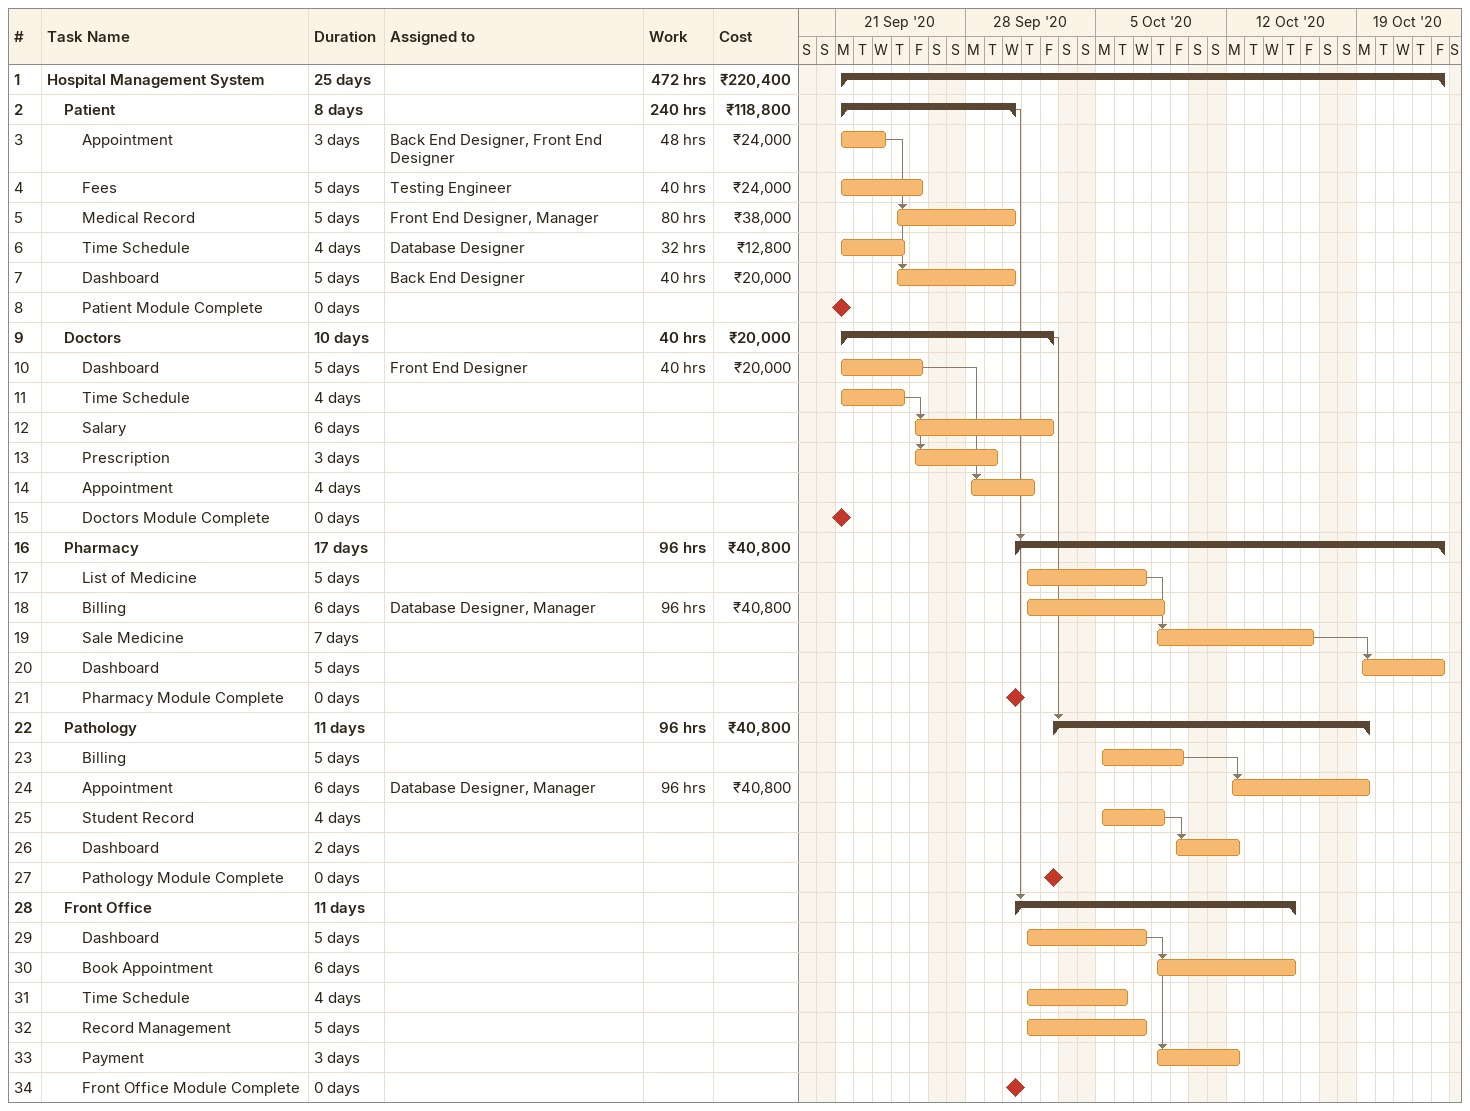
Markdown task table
| ID | Level | Task | Duration | Start | Finish | Predecessors | Resources | Work (h) | Cost (₹) |
|---|---|---|---|---|---|---|---|---|---|
| 1 | 1 | **Hospital Management System** | 25d | 2020-09-21 | 2020-10-23 |  |  | 472 | 220400 |
| 2 | 2 | **Patient** | 8d | 2020-09-21 | 2020-09-30 |  |  | 240 | 118800 |
| 3 | 3 | Appointment | 3d | 2020-09-21 | 2020-09-23 |  | Back End Designer, Front End Designer | 48 | 24000 |
| 4 | 3 | Fees | 5d | 2020-09-21 | 2020-09-25 |  | Testing Engineer | 40 | 24000 |
| 5 | 3 | Medical Record | 5d | 2020-09-24 | 2020-09-30 | 3 | Front End Designer, Manager | 80 | 38000 |
| 6 | 3 | Time Schedule | 4d | 2020-09-21 | 2020-09-24 |  | Database Designer | 32 | 12800 |
| 7 | 3 | Dashboard | 5d | 2020-09-24 | 2020-09-30 | 3 | Back End Designer | 40 | 20000 |
| 8 | 3 | Patient Module Complete | 0d | 2020-09-21 | 2020-09-21 |  |  |  |  |
| 9 | 2 | **Doctors** | 10d | 2020-09-21 | 2020-10-02 |  |  | 40 | 20000 |
| 10 | 3 | Dashboard | 5d | 2020-09-21 | 2020-09-25 |  | Front End Designer | 40 | 20000 |
| 11 | 3 | Time Schedule | 4d | 2020-09-21 | 2020-09-24 |  |  |  |  |
| 12 | 3 | Salary | 6d | 2020-09-25 | 2020-10-02 | 11 |  |  |  |
| 13 | 3 | Prescription | 3d | 2020-09-25 | 2020-09-29 | 11 |  |  |  |
| 14 | 3 | Appointment | 4d | 2020-09-28 | 2020-10-01 | 10 |  |  |  |
| 15 | 3 | Doctors Module Complete | 0d | 2020-09-21 | 2020-09-21 |  |  |  |  |
| 16 | 2 | **Pharmacy** | 17d | 2020-09-30 | 2020-10-23 | 2 |  | 96 | 40800 |
| 17 | 3 | List of Medicine | 5d | 2020-10-01 | 2020-10-07 |  |  |  |  |
| 18 | 3 | Billing | 6d | 2020-10-01 | 2020-10-08 |  | Database Designer, Manager | 96 | 40800 |
| 19 | 3 | Sale Medicine | 7d | 2020-10-08 | 2020-10-16 | 17 |  |  |  |
| 20 | 3 | Dashboard | 5d | 2020-10-19 | 2020-10-23 | 19 |  |  |  |
| 21 | 3 | Pharmacy Module Complete | 0d | 2020-09-30 | 2020-09-30 |  |  |  |  |
| 22 | 2 | **Pathology** | 11d | 2020-10-02 | 2020-10-19 | 9 |  | 96 | 40800 |
| 23 | 3 | Billing | 5d | 2020-10-05 | 2020-10-09 |  |  |  |  |
| 24 | 3 | Appointment | 6d | 2020-10-12 | 2020-10-19 | 23 | Database Designer, Manager | 96 | 40800 |
| 25 | 3 | Student Record | 4d | 2020-10-05 | 2020-10-08 |  |  |  |  |
| 26 | 3 | Dashboard | 2d | 2020-10-09 | 2020-10-12 | 25 |  |  |  |
| 27 | 3 | Pathology Module Complete | 0d | 2020-10-02 | 2020-10-02 |  |  |  |  |
| 28 | 2 | **Front Office** | 11d | 2020-09-30 | 2020-10-15 | 2 |  |  |  |
| 29 | 3 | Dashboard | 5d | 2020-10-01 | 2020-10-07 |  |  |  |  |
| 30 | 3 | Book Appointment | 6d | 2020-10-08 | 2020-10-15 | 29 |  |  |  |
| 31 | 3 | Time Schedule | 4d | 2020-10-01 | 2020-10-06 |  |  |  |  |
| 32 | 3 | Record Management | 5d | 2020-10-01 | 2020-10-07 |  |  |  |  |
| 33 | 3 | Payment | 3d | 2020-10-08 | 2020-10-12 | 29 |  |  |  |
| 34 | 3 | Front Office Module Complete | 0d | 2020-09-30 | 2020-09-30 |  |  |  |  |
